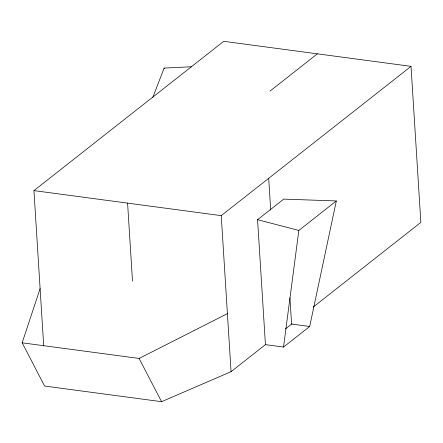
<?xml version="1.0" encoding="UTF-8"?>
<svg xmlns="http://www.w3.org/2000/svg" width="443" height="443" viewBox="0 0 443 443"><rect width="100%" height="100%" fill="white"/><g stroke="black" fill="none" stroke-linecap="round" stroke-linejoin="round"><path stroke-width="0.66" d="M283.531 347.057L298.837 230.432L336.331 200.939L283.725 199.123L257.571 219.695L265.435 344.643L283.531 347.057L309.685 326.485L336.331 200.939M265.866 344.3L231.063 371.677L161.573 401.685L44.61 386.047L22.15 342.81L40.103 288.609M152.735 97.593L164.126 68.084L191.73 66.755M43.719 346.033L33.939 190.606L223.726 41.315L411.032 66.356L420.85 222.386L313.179 307.082M269.931 91.158L317.376 53.836M33.939 190.606L221.245 215.641L411.032 66.356M285.442 328.9L291.97 323.767M22.15 342.81L139.119 358.448L227.414 313.644M309.685 326.485L291.588 324.066L289.938 297.834M257.571 219.695L298.837 230.432M139.119 358.448L161.573 401.685M268.691 178.319L270.69 210.082M221.245 215.641L231.063 371.677M164.126 68.084L164.165 68.665M127.59 203.127L132.501 281.139"/></g></svg>
